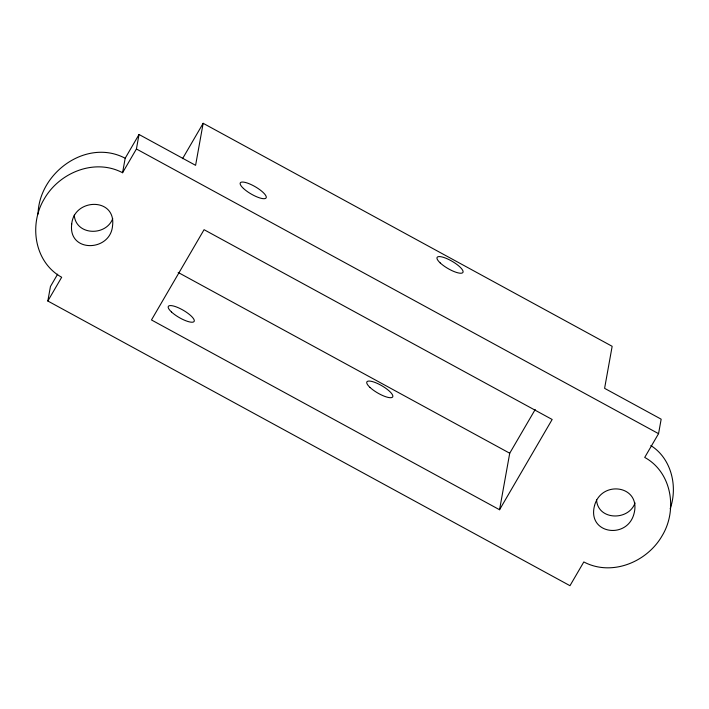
<?xml version="1.0" encoding="UTF-8"?>
<svg xmlns="http://www.w3.org/2000/svg" width="709" height="709" viewBox="0 0 709 709"><rect width="100%" height="100%" fill="white"/><g stroke="black" fill="none" stroke-linecap="round" stroke-linejoin="round"><path stroke-width="1.06" d="M38.056 214.038C38.942 172.606 86.728 137.918 125.183 158.249L122.577 172.739C94.669 157.974 59.326 172.571 44.259 198.901C28.75 224.443 34.28 262.215 61.674 277.254L47.831 301.015L569.974 585.696L583.817 561.945C611.725 576.709 647.06 562.104 662.126 535.774C677.644 510.241 672.114 472.469 644.72 457.42L658.555 433.669L661.169 419.179L604.6 388.337L612.159 346.311L203.155 123.304L182.541 158.683M47.831 301.015L50.445 286.516L57.642 274.17M122.577 172.739L136.42 148.979L139.026 134.488L195.595 165.33L203.155 123.304M499.561 509.744L552.16 419.48L204.068 229.689L151.469 319.954L499.561 509.744L509.727 453.228L535.198 409.518M635.034 502.929C628.786 521.08 597.749 520.548 596.544 499.739M670.156 508.796C678.008 486.622 671.485 458.448 650.818 445.553M112.74 218.567C106.137 236.452 75.854 235.672 74.241 215.102M125.183 158.249L139.026 134.488M136.42 148.979L658.555 433.669M178.163 272.451L509.727 453.228M71.724 224.071C67.878 252.998 110.303 251.961 112.536 225.923C116.373 196.996 73.949 198.033 71.724 224.071M594.585 505.437C586.786 533.904 626.969 539.895 633.943 513.928C641.751 485.461 601.56 479.47 594.585 505.437M243.417 188.417A14.942 4.174 30.2 0 0 265.609 198.378A14.942 4.174 30.2 0 0 250.578 184.331A14.942 4.174 30.2 0 0 243.417 188.417M440.236 262.95A14.942 4.174 30.2 0 0 462.428 272.903A14.942 4.174 30.2 0 0 447.397 258.865A14.942 4.174 30.2 0 0 440.236 262.95M171.445 311.942A14.942 4.174 30.2 0 0 193.628 321.895A14.942 4.174 30.2 0 0 178.597 307.857A14.942 4.174 30.2 0 0 171.445 311.942M370.001 387.424A14.942 4.174 30.2 0 0 392.192 397.377A14.942 4.174 30.2 0 0 377.161 383.339A14.942 4.174 30.2 0 0 370.001 387.424"/></g></svg>
